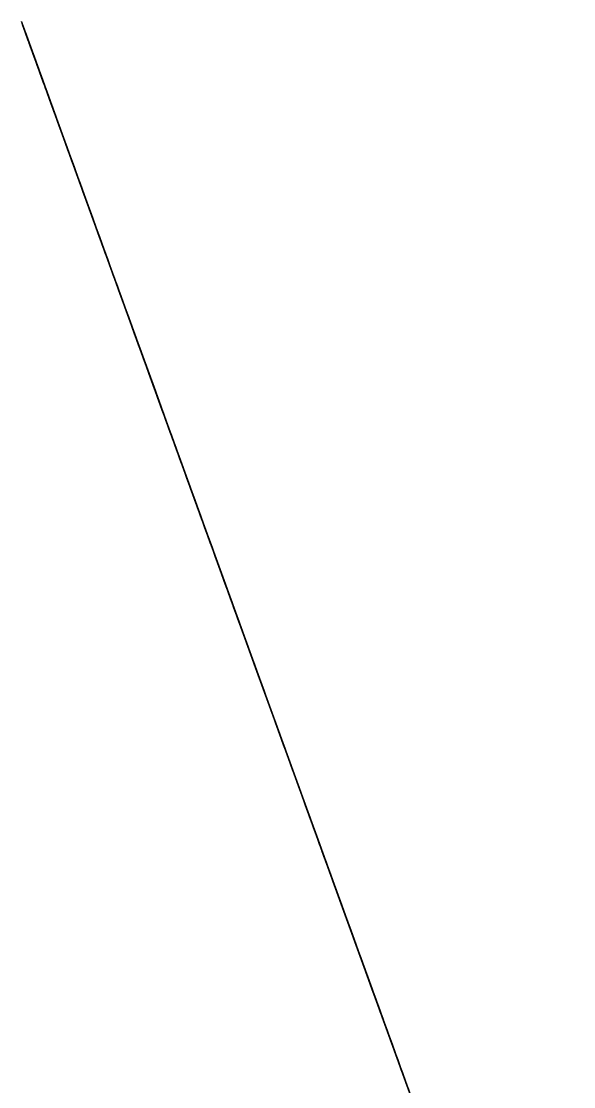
# Model space of a CAD drawing. Header units: centimetres. Extents: x -0.7 to 10.1, y 0 to 13.
# Drawn here: x 8.9632 to 9.1171, y 5.1114 to 5.4084 of the extents above; entities that cross this region are included whole.
import ezdxf

# ---------------------------------------------------------------- set-up
doc = ezdxf.new("R2010")
doc.units = ezdxf.units.CM
doc.header["$MEASUREMENT"] = 0
doc.layers.add('Phone Stand V7 v2_Sketch3', color=7, linetype='Continuous')

msp = doc.modelspace()

# ---------------------------------------------------------------- linework, layer by layer
at = {"layer": 'Phone Stand V7 v2_Sketch3'}
for p, q in [((8.96324, 5.40835, 5.47099), (8.96324, 5.40835, 5.42763)), ((8.96344, 5.4078, 6.34169), (8.96344, 5.4078, 6.33642)), ((8.96344, 5.4078, 3.56552), (8.96723, 5.39734, 3.54384)), ((8.96523, 5.40285, 3.84853), (8.96344, 5.4078, 3.84853)), ((8.96344, 5.4078, 1.85458), (8.97082, 5.38742, 1.77841)), ((8.96523, 5.40285, 1.85986), (8.96344, 5.4078, 1.85458)), ((8.96344, 5.4078, 4.42216), (8.96523, 5.40285, 4.4163)), ((8.96503, 5.4034, 5.16747), (8.97062, 5.38797, 5.12939)), ((8.96503, 5.4034, 5.80732), (8.96882, 5.39293, 5.74228)), ((8.97062, 5.38797, 5.25419), (8.96503, 5.4034, 5.16747)), ((8.96723, 5.39734, 3.54384), (8.96523, 5.40285, 3.53857)), ((8.96523, 5.40285, 3.53857), (8.96523, 5.40285, 3.53329)), ((8.96523, 5.40285, 3.53329), (8.96902, 5.39238, 3.47353)), ((8.96523, 5.40285, 1.63603), (8.97282, 5.38191, 1.63603)), ((8.96523, 5.40285, 1.53818), (8.98379, 5.35161, 1.46142)), ((8.96723, 5.39734, 1.58681), (8.96523, 5.40285, 1.53818)), ((8.96523, 5.40285, 4.4163), (8.96523, 5.40285, 4.38466)), ((8.96703, 5.39789, 4.54521), (8.96523, 5.40285, 4.53993)), ((8.96523, 5.40285, 4.53993), (8.96703, 5.39789, 4.48075)), ((8.96882, 5.39293, 5.34091), (8.96683, 5.39844, 5.33564)), ((8.96683, 5.39844, 5.32978), (8.97062, 5.38797, 5.25419)), ((8.96882, 5.39293, 5.74228), (8.96683, 5.39844, 5.69364)), ((8.96683, 5.39844, 5.69364), (8.96882, 5.39293, 5.6122)), ((8.96683, 5.39844, 5.33564), (8.96683, 5.39844, 5.32978)), ((8.96882, 5.39293, 5.6122), (8.96683, 5.39844, 5.57411)), ((8.96683, 5.39844, 5.57411), (8.97062, 5.38797, 5.54189)), ((8.96723, 5.39734, 3.41376), (8.97082, 5.38742, 3.36982)), ((8.96902, 5.39238, 3.47353), (8.96723, 5.39734, 3.41376)), ((8.98379, 5.35161, 1.58681), (8.96723, 5.39734, 1.58681)), ((8.97062, 5.38797, 2.65673), (8.96882, 5.39293, 2.60868)), ((8.97062, 5.38797, 2.76864), (8.96882, 5.39293, 2.75282)), ((8.97062, 5.38797, 6.59716), (8.97601, 5.3731, 6.59716)), ((8.97062, 5.38797, 2.67782), (8.97062, 5.38797, 2.65673)), ((8.97441, 5.3775, 2.68896), (8.97062, 5.38797, 2.67782)), ((8.97621, 5.37255, 5.52021), (8.97062, 5.38797, 5.52021)), ((8.97062, 5.38797, 5.54189), (8.9816, 5.35767, 5.54189)), ((8.97421, 5.37805, 5.91571), (8.97062, 5.38797, 5.89404)), ((8.97062, 5.38797, 5.89404), (8.97242, 5.38301, 5.86181)), ((8.97461, 5.37695, 3.71786), (8.97082, 5.38742, 3.67978)), ((8.98559, 5.34665, 3.60946), (8.97082, 5.38742, 3.60946)), ((8.97082, 5.38742, 3.36982), (8.98, 5.36208, 3.36982)), ((8.97082, 5.38742, 1.77841), (8.97082, 5.38742, 1.7456)), ((8.97242, 5.38301, 5.86181), (8.97242, 5.38301, 5.85654)), ((8.97441, 5.3775, 4.35771), (8.98539, 5.3472, 4.35243)), ((8.97621, 5.37255, 4.73271), (8.97441, 5.3775, 4.73271)), ((8.97601, 5.3731, 6.7454), (8.978, 5.36759, 6.74013)), ((8.97601, 5.3731, 6.3206), (8.98519, 5.34776, 6.32587)), ((8.98898, 5.33729, 4.72743), (8.97621, 5.37255, 4.73271)), ((8.978, 5.36759, 6.41083), (8.978, 5.36759, 6.38974)), ((8.978, 5.36759, 6.74013), (8.978, 5.36759, 6.73486)), ((8.98339, 5.35271, 2.97196), (8.9798, 5.36263, 2.97196)), ((8.98, 5.36208, 3.36982), (9.03927, 5.19846, 3.36454)), ((8.98519, 5.34776, 6.55439), (8.9816, 5.35767, 6.55439)), ((8.98519, 5.34776, 2.96669), (8.98339, 5.35271, 2.97196)), ((8.98379, 5.35161, 1.554), (8.98379, 5.35161, 1.58681)), ((8.98938, 5.33619, 1.54872), (8.98379, 5.35161, 1.554)), ((8.98519, 5.34776, 6.32587), (8.99597, 5.31801, 6.3206)), ((8.98559, 5.34665, 3.64169), (9.00235, 5.30038, 3.64169)), ((8.98579, 5.3461, 1.65829), (9.00056, 5.30534, 1.65243)), ((8.98718, 5.34225, 2.57118), (8.99257, 5.32737, 2.57646)), ((9.00056, 5.30534, 1.54872), (8.98938, 5.33619, 1.554)), ((8.98938, 5.33619, 1.554), (8.98938, 5.33619, 1.54872)), ((8.99257, 5.32737, 2.57646), (8.99257, 5.32737, 2.59814)), ((8.99277, 5.32682, 5.18329), (9.00575, 5.29101, 5.19443)), ((8.99497, 5.32076, 3.53329), (8.99676, 5.3158, 3.58193)), ((9.00235, 5.30038, 3.52743), (8.99497, 5.32076, 3.53329)), ((8.99597, 5.31801, 6.66044), (9.01772, 5.25796, 6.68212)), ((8.99597, 5.31801, 6.3206), (9.01592, 5.26292, 6.33642)), ((8.99816, 5.31195, 4.41103), (9.01093, 5.27669, 4.42216)), ((9.00056, 5.30534, 1.65243), (9.00255, 5.29983, 1.65829)), ((9.00614, 5.28991, 1.554), (9.00056, 5.30534, 1.54872)), ((9.00235, 5.30038, 3.64169), (9.01333, 5.27008, 3.66337)), ((9.00255, 5.29983, 1.65829), (9.00435, 5.29487, 1.65829)), ((9.00435, 5.29487, 1.65829), (9.01932, 5.25355, 1.64716)), ((9.00575, 5.29101, 5.19443), (9.02051, 5.25025, 5.19443)), ((9.00754, 5.28605, 5.6122), (9.04446, 5.18414, 5.59579)), ((9.01073, 5.27724, 2.89696), (9.00894, 5.2822, 2.89696)), ((9.01253, 5.27228, 2.90224), (9.01073, 5.27724, 2.89696)), ((9.01093, 5.27669, 4.42216), (9.01273, 5.27173, 4.4163)), ((9.02351, 5.24198, 2.89696), (9.01253, 5.27228, 2.90224)), ((9.01273, 5.27173, 4.4163), (9.01453, 5.26677, 4.4163)), ((9.03828, 5.20122, 4.6788), (9.01273, 5.27173, 4.66825)), ((9.01333, 5.27008, 3.66337), (9.02271, 5.24419, 3.66337)), ((9.04307, 5.18799, 3.92997), (9.01333, 5.27008, 3.91357)), ((9.01453, 5.26677, 4.4163), (9.0255, 5.23647, 4.43271)), ((9.01592, 5.26292, 6.33642), (9.01772, 5.25796, 6.33642)), ((9.01772, 5.25796, 6.33642), (9.03768, 5.20287, 6.31532)), ((9.01932, 5.25355, 1.64716), (9.04147, 5.1924, 1.64716)), ((9.02051, 5.25025, 5.19443), (9.03528, 5.20948, 5.18329)), ((9.0285, 5.22821, 1.53232), (9.02111, 5.24859, 1.52704)), ((9.03029, 5.22325, 6.86259), (9.02131, 5.24804, 6.86259)), ((9.04267, 5.1891, 5.43876), (9.02231, 5.24529, 5.46571)), ((9.02271, 5.24419, 3.66337), (9.04486, 5.18304, 3.6581)), ((9.03588, 5.20783, 1.90907), (9.02291, 5.24363, 1.9038)), ((9.03628, 5.20672, 2.89696), (9.02351, 5.24198, 2.89696)), ((9.0263, 5.23427, 3.46239), (9.02451, 5.23923, 3.45712)), ((9.0255, 5.23647, 4.43271), (9.03089, 5.2216, 4.42743)), ((9.03189, 5.21884, 3.46239), (9.0263, 5.23427, 3.46239)), ((9.03588, 5.20783, 1.51591), (9.0285, 5.22821, 1.53232)), ((9.03209, 5.21829, 6.87841), (9.03029, 5.22325, 6.86259)), ((9.03069, 5.22215, 2.64032), (9.03448, 5.21168, 2.64032)), ((9.03089, 5.2216, 4.42743), (9.03648, 5.20617, 4.43271)), ((9.05045, 5.16761, 3.41904), (9.03189, 5.21884, 3.46239)), ((9.05025, 5.16816, 6.86259), (9.03209, 5.21829, 6.87841)), ((9.03448, 5.21168, 2.64032), (9.05624, 5.15163, 2.63505)), ((9.03528, 5.20948, 5.18329), (9.04626, 5.17918, 5.18329)), ((9.04706, 5.17698, 1.89853), (9.03588, 5.20783, 1.90907)), ((9.03808, 5.20177, 2.90224), (9.03628, 5.20672, 2.89696)), ((9.03768, 5.20287, 6.31532), (9.04307, 5.18799, 6.31532)), ((9.04346, 5.18689, 2.88642), (9.03808, 5.20177, 2.90224)), ((9.04925, 5.17092, 4.66825), (9.03828, 5.20122, 4.6788)), ((9.06103, 5.13841, 6.37392), (9.04307, 5.18799, 6.37392)), ((9.0726, 5.10646, 3.91357), (9.04307, 5.18799, 3.92997)), ((9.04526, 5.18193, 2.88642), (9.04346, 5.18689, 2.88642)), ((9.04446, 5.18414, 5.59579), (9.05923, 5.14337, 5.59579)), ((9.04486, 5.18304, 3.6581), (9.07081, 5.11142, 3.66923)), ((9.04486, 5.18304, 3.52216), (9.04486, 5.18304, 3.50048)), ((9.04486, 5.18304, 3.50048), (9.05604, 5.15218, 3.50048)), ((9.04666, 5.17808, 3.52743), (9.04486, 5.18304, 3.52216)), ((9.05265, 5.16155, 2.90224), (9.04526, 5.18193, 2.88642)), ((9.08557, 5.07065, 3.55497), (9.04666, 5.17808, 3.52743)), ((9.05265, 5.16155, 1.90907), (9.04706, 5.17698, 1.89853)), ((9.07839, 5.09048, 4.68993), (9.04925, 5.17092, 4.66825)), ((9.074, 5.1026, 5.87821), (9.05005, 5.16871, 5.86708)), ((9.06841, 5.11803, 6.88896), (9.05025, 5.16816, 6.86259)), ((9.05624, 5.15163, 2.63505), (9.05624, 5.15163, 2.64032)), ((9.05823, 5.14613, 1.66884), (9.06203, 5.13566, 1.66884)), ((9.05923, 5.14337, 5.59579), (9.06861, 5.11748, 5.59052)), ((9.06103, 5.13841, 6.34755), (9.06103, 5.13841, 6.37392)), ((9.06203, 5.13566, 1.66884), (9.08797, 5.06404, 1.63603)), ((9.07879, 5.08938, 1.52704), (9.06382, 5.1307, 1.53232)), ((9.06562, 5.12574, 4.40575), (9.07839, 5.09048, 4.41103)), ((9.08817, 5.06349, 6.84618), (9.06841, 5.11803, 6.88896)), ((9.06861, 5.11748, 5.59052), (9.08138, 5.08222, 5.6122)), ((9.07081, 5.11142, 3.66923), (9.10054, 5.02933, 3.63114))]:
    msp.add_line(p, q, dxfattribs=at)
for points, knots in [([(8.97062, 5.38797, 5.52021), (8.96849, 5.39387, 5.51527), (8.96322, 5.4084, 5.50311), (8.96323, 5.40837, 5.48296), (8.96324, 5.40835, 5.47099)], [0, 0, 0, 0, 0.02289141, 0.05643752, 0.05643752, 0.05643752, 0.05643752]), ([(8.96324, 5.40835, 5.42763), (8.96441, 5.40512, 5.41921), (8.96825, 5.39453, 5.39168), (8.96859, 5.39358, 5.36171), (8.96882, 5.39293, 5.34091)], [0, 0, 0, 0, 0.02715772, 0.08879053, 0.08879053, 0.08879053, 0.08879053]), ([(8.96344, 5.4078, 6.64989), (8.96403, 5.40616, 6.63582), (8.96487, 5.40385, 6.61593), (8.96932, 5.39156, 6.6014), (8.97062, 5.38797, 6.59716)], [0, 0, 0, 0, 0.04093285, 0.05781608, 0.05781608, 0.05781608, 0.05781608]), ([(8.978, 5.36759, 6.73486), (8.97688, 5.3707, 6.72502), (8.97342, 5.38025, 6.69478), (8.96746, 5.3967, 6.66798), (8.96344, 5.4078, 6.64989)], [0, 0, 0, 0, 0.03104987, 0.09542337, 0.09542337, 0.09542337, 0.09542337]), ([(8.978, 5.36759, 6.38974), (8.97442, 5.37748, 6.38692), (8.96625, 5.40004, 6.38048), (8.96445, 5.40501, 6.35564), (8.96344, 5.4078, 6.34169)], [0, 0, 0, 0, 0.03044797, 0.06940209, 0.06940209, 0.06940209, 0.06940209]), ([(8.96344, 5.4078, 6.33642), (8.96687, 5.39831, 6.33577), (8.97189, 5.38447, 6.33482), (8.97502, 5.37582, 6.324), (8.97601, 5.3731, 6.3206)], [0, 0, 0, 0, 0.02845946, 0.04151056, 0.04151056, 0.04151056, 0.04151056]), ([(8.96344, 5.4078, 3.84853), (8.9662, 5.40018, 3.82741), (8.97172, 5.38494, 3.78518), (8.97365, 5.37962, 3.7403), (8.97461, 5.37695, 3.71786)], [0, 0, 0, 0, 0.0675852, 0.135159, 0.135159, 0.135159, 0.135159]), ([(8.97082, 5.38742, 3.60946), (8.9695, 5.39105, 3.60598), (8.96521, 5.40291, 3.59462), (8.96416, 5.4058, 3.57744), (8.96344, 5.4078, 3.56552)], [0, 0, 0, 0, 0.01533127, 0.05007309, 0.05007309, 0.05007309, 0.05007309]), ([(8.96344, 5.4078, 2.89169), (8.96427, 5.4055, 2.86059), (8.9654, 5.40239, 2.81879), (8.96956, 5.39091, 2.77886), (8.97062, 5.38797, 2.76864)], [0, 0, 0, 0, 0.0931021, 0.1250948, 0.1250948, 0.1250948, 0.1250948]), ([(8.9798, 5.36263, 2.97196), (8.97506, 5.37571, 2.9592), (8.96682, 5.39846, 2.937), (8.96445, 5.40501, 2.90521), (8.96344, 5.4078, 2.89169)], [0, 0, 0, 0, 0.0549277, 0.09556201, 0.09556201, 0.09556201, 0.09556201]), ([(8.96703, 5.39789, 4.48075), (8.96713, 5.3976, 4.46567), (8.96727, 5.39721, 4.44512), (8.96424, 5.40558, 4.42699), (8.96344, 5.4078, 4.42216)], [0, 0, 0, 0, 0.0441363, 0.06014001, 0.06014001, 0.06014001, 0.06014001]), ([(8.98559, 5.34665, 3.98974), (8.97977, 5.36271, 3.9792), (8.96305, 5.40887, 3.94891), (8.96437, 5.40522, 3.88815), (8.96523, 5.40285, 3.84853)], [0, 0, 0, 0, 0.057057, 0.164014, 0.164014, 0.164014, 0.164014]), ([(8.97242, 5.38301, 5.85654), (8.97028, 5.38891, 5.8479), (8.96659, 5.3991, 5.83298), (8.96549, 5.40212, 5.81492), (8.96503, 5.4034, 5.80732)], [0, 0, 0, 0, 0.03147779, 0.05439364, 0.05439364, 0.05439364, 0.05439364]), ([(8.97082, 5.38742, 1.7456), (8.96919, 5.39191, 1.72651), (8.96612, 5.40039, 1.6905), (8.96552, 5.40206, 1.65344), (8.96523, 5.40285, 1.63603)], [0, 0, 0, 0, 0.0588684, 0.1110319, 0.1110319, 0.1110319, 0.1110319]), ([(8.9784, 5.36649, 1.9747), (8.97554, 5.3744, 1.96549), (8.96583, 5.40119, 1.93431), (8.96548, 5.40216, 1.89063), (8.96523, 5.40285, 1.85986)], [0, 0, 0, 0, 0.0366948, 0.1242686, 0.1242686, 0.1242686, 0.1242686]), ([(8.96523, 5.40285, 4.38466), (8.96696, 5.39809, 4.38284), (8.97133, 5.38601, 4.3782), (8.97325, 5.38071, 4.36544), (8.97441, 5.3775, 4.35771)], [0, 0, 0, 0, 0.01559349, 0.0395688, 0.0395688, 0.0395688, 0.0395688]), ([(8.96703, 5.39789, 6.53329), (8.96813, 5.39484, 6.50524), (8.96981, 5.39022, 6.46267), (8.97592, 5.37334, 6.42401), (8.978, 5.36759, 6.41083)], [0, 0, 0, 0, 0.0838927, 0.1272862, 0.1272862, 0.1272862, 0.1272862]), ([(8.9816, 5.35767, 6.55439), (8.97746, 5.3691, 6.5549), (8.97089, 5.38723, 6.55572), (8.96807, 5.39501, 6.53935), (8.96703, 5.39789, 6.53329)], [0, 0, 0, 0, 0.03251061, 0.05160591, 0.05160591, 0.05160591, 0.05160591]), ([(8.97441, 5.3775, 4.73271), (8.97269, 5.38226, 4.70396), (8.96897, 5.39252, 4.6419), (8.96771, 5.39601, 4.57898), (8.96703, 5.39789, 4.54521)], [0, 0, 0, 0, 0.0874929, 0.1888877, 0.1888877, 0.1888877, 0.1888877]), ([(8.96882, 5.39293, 2.60868), (8.9704, 5.38859, 2.59776), (8.97377, 5.37927, 2.57433), (8.98252, 5.35513, 2.57228), (8.98718, 5.34225, 2.57118)], [0, 0, 0, 0, 0.03301184, 0.07081393, 0.07081393, 0.07081393, 0.07081393]), ([(8.96882, 5.39293, 2.75282), (8.97045, 5.38843, 2.7426), (8.97368, 5.37952, 2.72234), (8.97417, 5.37817, 2.70001), (8.97441, 5.3775, 2.68896)], [0, 0, 0, 0, 0.03353953, 0.06646223, 0.06646223, 0.06646223, 0.06646223]), ([(8.97062, 5.38797, 5.12939), (8.97707, 5.37017, 5.13088), (8.98907, 5.33703, 5.13366), (8.9916, 5.33005, 5.16759), (8.99277, 5.32682, 5.18329)], [0, 0, 0, 0, 0.0506067, 0.09418355, 0.09418355, 0.09418355, 0.09418355]), ([(8.97082, 5.38742, 3.67978), (8.97198, 5.38422, 3.67463), (8.97566, 5.37406, 3.65826), (8.98155, 5.3578, 3.64843), (8.98559, 5.34665, 3.64169)], [0, 0, 0, 0, 0.01834091, 0.05834083, 0.05834083, 0.05834083, 0.05834083]), ([(8.97282, 5.38191, 1.63603), (8.97515, 5.37547, 1.64239), (8.97894, 5.36501, 1.65274), (8.98388, 5.35136, 1.65675), (8.98579, 5.3461, 1.65829)], [0, 0, 0, 0, 0.02748151, 0.04466774, 0.04466774, 0.04466774, 0.04466774]), ([(9.01872, 5.2552, 5.85068), (9.01102, 5.27644, 5.85984), (8.99562, 5.31896, 5.87817), (8.98135, 5.35835, 5.90319), (8.97421, 5.37805, 5.91571)], [0, 0, 0, 0, 0.0730148, 0.1461471, 0.1461471, 0.1461471, 0.1461471]), ([(8.97601, 5.3731, 6.59716), (8.98035, 5.36113, 6.60118), (8.99075, 5.33241, 6.61081), (8.99404, 5.32331, 6.64216), (8.99597, 5.31801, 6.66044)], [0, 0, 0, 0, 0.03801826, 0.09121286, 0.09121286, 0.09121286, 0.09121286]), ([(9.02131, 5.24804, 6.86259), (9.01052, 5.27782, 6.84318), (8.99301, 5.32616, 6.81168), (8.98073, 5.36008, 6.76379), (8.97601, 5.3731, 6.7454)], [0, 0, 0, 0, 0.1100566, 0.1786077, 0.1786077, 0.1786077, 0.1786077]), ([(9.00395, 5.29597, 5.43876), (8.99909, 5.30938, 5.44449), (8.98624, 5.34485, 5.45965), (8.98006, 5.36192, 5.49699), (8.97621, 5.37255, 5.52021)], [0, 0, 0, 0, 0.0448754, 0.118698, 0.118698, 0.118698, 0.118698]), ([(8.98579, 5.3461, 1.94716), (8.98543, 5.3471, 1.95334), (8.98467, 5.3492, 1.96632), (8.98056, 5.36054, 1.97182), (8.9784, 5.36649, 1.9747)], [0, 0, 0, 0, 0.01769614, 0.03715718, 0.03715718, 0.03715718, 0.03715718]), ([(8.9816, 5.35767, 5.54189), (8.9859, 5.34578, 5.56015), (8.99283, 5.32667, 5.58953), (9.0035, 5.2972, 5.60598), (9.00754, 5.28605, 5.6122)], [0, 0, 0, 0, 0.0652709, 0.1049636, 0.1049636, 0.1049636, 0.1049636]), ([(8.98379, 5.35161, 1.46142), (8.98585, 5.34593, 1.43862), (8.99088, 5.33204, 1.38292), (9.00638, 5.28927, 1.34644), (9.01552, 5.26402, 1.32489)], [0, 0, 0, 0, 0.0692216, 0.169078, 0.169078, 0.169078, 0.169078]), ([(9.00495, 5.29322, 6.45361), (9.00117, 5.30365, 6.47733), (8.99554, 5.31918, 6.51263), (8.98774, 5.3407, 6.54408), (8.98519, 5.34776, 6.55439)], [0, 0, 0, 0, 0.0782952, 0.1164928, 0.1164928, 0.1164928, 0.1164928]), ([(9.00894, 5.2822, 2.89696), (9.00201, 5.30132, 2.89987), (8.98816, 5.33956, 2.90568), (8.98618, 5.34502, 2.94635), (8.98519, 5.34776, 2.96669)], [0, 0, 0, 0, 0.0551236, 0.1102474, 0.1102474, 0.1102474, 0.1102474]), ([(8.98539, 5.3472, 4.35243), (8.98544, 5.34707, 4.36935), (8.98552, 5.34683, 4.3982), (8.99446, 5.32216, 4.40727), (8.99816, 5.31195, 4.41103)], [0, 0, 0, 0, 0.04493419, 0.07664528, 0.07664528, 0.07664528, 0.07664528]), ([(8.99676, 5.3158, 3.58193), (8.99597, 5.318, 3.58996), (8.99434, 5.32249, 3.60635), (8.98854, 5.33849, 3.60841), (8.98559, 5.34665, 3.60946)], [0, 0, 0, 0, 0.02293069, 0.04679689, 0.04679689, 0.04679689, 0.04679689]), ([(9.01333, 5.27008, 3.91357), (9.00738, 5.28651, 3.92372), (8.99612, 5.31759, 3.94291), (8.98896, 5.33735, 3.97474), (8.98559, 5.34665, 3.98974)], [0, 0, 0, 0, 0.0596911, 0.1128681, 0.1128681, 0.1128681, 0.1128681]), ([(9.02291, 5.24363, 1.9038), (9.01275, 5.27166, 1.90445), (8.99793, 5.31258, 1.90539), (8.9887, 5.33807, 1.93716), (8.98579, 5.3461, 1.94716)], [0, 0, 0, 0, 0.0833685, 0.1216937, 0.1216937, 0.1216937, 0.1216937]), ([(9.01273, 5.27173, 4.66825), (9.00824, 5.28411, 4.672), (8.9975, 5.31377, 4.68097), (8.99212, 5.32863, 4.71033), (8.98898, 5.33729, 4.72743)], [0, 0, 0, 0, 0.03963258, 0.09491658, 0.09491658, 0.09491658, 0.09491658]), ([(8.99257, 5.32737, 2.59814), (8.99549, 5.31933, 2.61015), (9.00423, 5.29518, 2.64621), (9.02011, 5.25137, 2.64268), (9.03069, 5.22215, 2.64032)], [0, 0, 0, 0, 0.0422369, 0.1268324, 0.1268324, 0.1268324, 0.1268324]), ([(9.02451, 5.23923, 3.45712), (9.01815, 5.25677, 3.46676), (9.00766, 5.28573, 3.48267), (9.00385, 5.29624, 3.51478), (9.00235, 5.30038, 3.52743)], [0, 0, 0, 0, 0.05995718, 0.09895757, 0.09895757, 0.09895757, 0.09895757]), ([(9.02231, 5.24529, 5.46571), (9.01894, 5.25459, 5.45799), (9.0134, 5.26988, 5.4453), (9.00661, 5.28863, 5.4406), (9.00395, 5.29597, 5.43876)], [0, 0, 0, 0, 0.03705443, 0.06087878, 0.06087878, 0.06087878, 0.06087878]), ([(9.04307, 5.18799, 6.37392), (9.03382, 5.21351, 6.39), (9.02033, 5.25076, 6.41348), (9.00863, 5.28305, 6.444), (9.00495, 5.29322, 6.45361)], [0, 0, 0, 0, 0.0943005, 0.1376285, 0.1376285, 0.1376285, 0.1376285]), ([(9.02111, 5.24859, 1.52704), (9.01991, 5.2519, 1.53086), (9.01586, 5.26308, 1.54374), (9.01016, 5.27883, 1.54976), (9.00614, 5.28991, 1.554)], [0, 0, 0, 0, 0.01543385, 0.0521208, 0.0521208, 0.0521208, 0.0521208]), ([(9.01552, 5.26402, 1.32489), (9.02533, 5.23695, 1.31966), (9.04002, 5.19641, 1.31181), (9.04815, 5.17397, 1.27677), (9.05085, 5.16651, 1.26513)], [0, 0, 0, 0, 0.0826126, 0.1237467, 0.1237467, 0.1237467, 0.1237467]), ([(9.01772, 5.25796, 6.68212), (9.0254, 5.23676, 6.67452), (9.03743, 5.20354, 6.66261), (9.04289, 5.18849, 6.63005), (9.04486, 5.18304, 6.61825)], [0, 0, 0, 0, 0.0674199, 0.1056815, 0.1056815, 0.1056815, 0.1056815]), ([(9.04087, 5.19405, 5.88349), (9.03475, 5.21094, 5.88138), (9.02567, 5.236, 5.87824), (9.02043, 5.25048, 5.85745), (9.01872, 5.2552, 5.85068)], [0, 0, 0, 0, 0.05084775, 0.07544538, 0.07544538, 0.07544538, 0.07544538]), ([(9.06382, 5.1307, 1.53232), (9.06069, 5.13933, 1.52849), (9.05182, 5.16384, 1.51764), (9.04215, 5.19053, 1.51659), (9.03588, 5.20783, 1.51591)], [0, 0, 0, 0, 0.02966083, 0.08420815, 0.08420815, 0.08420815, 0.08420815]), ([(9.03648, 5.20617, 4.43271), (9.04444, 5.18421, 4.43476), (9.05603, 5.15222, 4.43775), (9.06333, 5.13206, 4.41339), (9.06562, 5.12574, 4.40575)], [0, 0, 0, 0, 0.06451302, 0.09394138, 0.09394138, 0.09394138, 0.09394138]), ([(9.03927, 5.19846, 3.36454), (9.04222, 5.19033, 3.37238), (9.04783, 5.17485, 3.3873), (9.04961, 5.16994, 3.40882), (9.05045, 5.16761, 3.41904)], [0, 0, 0, 0, 0.03412327, 0.06492842, 0.06492842, 0.06492842, 0.06492842]), ([(9.05005, 5.16871, 5.86708), (9.04939, 5.17054, 5.87091), (9.04759, 5.1755, 5.88133), (9.04347, 5.18686, 5.88265), (9.04087, 5.19405, 5.88349)], [0, 0, 0, 0, 0.01226977, 0.03340005, 0.03340005, 0.03340005, 0.03340005]), ([(9.04147, 5.1924, 1.64716), (9.04441, 5.18428, 1.65343), (9.04949, 5.17026, 1.66426), (9.05564, 5.15328, 1.66748), (9.05823, 5.14613, 1.66884)], [0, 0, 0, 0, 0.03147774, 0.05439345, 0.05439345, 0.05439345, 0.05439345]), ([(9.09436, 5.04641, 5.49267), (9.08808, 5.06374, 5.47703), (9.07336, 5.10436, 5.44038), (9.05385, 5.15822, 5.43935), (9.04267, 5.1891, 5.43876)], [0, 0, 0, 0, 0.0705867, 0.1654454, 0.1654454, 0.1654454, 0.1654454]), ([(9.04307, 5.18799, 6.31532), (9.04613, 5.17953, 6.3173), (9.0533, 5.15974, 6.32192), (9.05821, 5.14618, 6.33822), (9.06103, 5.13841, 6.34755)], [0, 0, 0, 0, 0.0270108, 0.06321377, 0.06321377, 0.06321377, 0.06321377]), ([(9.04486, 5.18304, 6.61825), (9.04706, 5.17696, 6.60842), (9.05461, 5.15613, 6.57468), (9.05731, 5.14866, 6.53468), (9.05923, 5.14337, 6.50634)], [0, 0, 0, 0, 0.0350955, 0.1204315, 0.1204315, 0.1204315, 0.1204315]), ([(9.04626, 5.17918, 5.18329), (9.05118, 5.1656, 5.18418), (9.06189, 5.13602, 5.1861), (9.07221, 5.10755, 5.19492), (9.07779, 5.09214, 5.1997)], [0, 0, 0, 0, 0.04326125, 0.09427908, 0.09427908, 0.09427908, 0.09427908]), ([(9.05085, 5.16651, 1.26513), (9.05636, 5.15128, 1.26398), (9.06476, 5.12811, 1.26224), (9.07238, 5.10707, 1.25217), (9.075, 5.09985, 1.24872)], [0, 0, 0, 0, 0.04812378, 0.07323083, 0.07323083, 0.07323083, 0.07323083]), ([(9.09456, 5.04586, 2.88642), (9.0871, 5.06644, 2.88693), (9.07294, 5.10554, 2.88789), (9.05917, 5.14354, 2.89763), (9.05265, 5.16155, 2.90224)], [0, 0, 0, 0, 0.0654516, 0.1243735, 0.1243735, 0.1243735, 0.1243735]), ([(9.09915, 5.03319, 1.93661), (9.0947, 5.04547, 1.93216), (9.07966, 5.08697, 1.91712), (9.06381, 5.13074, 1.9124), (9.05265, 5.16155, 1.90907)], [0, 0, 0, 0, 0.0413247, 0.1396089, 0.1396089, 0.1396089, 0.1396089]), ([(9.05604, 5.15218, 3.50048), (9.0611, 5.13822, 3.49538), (9.08071, 5.08408, 3.47562), (9.10161, 5.0264, 3.47442), (9.11711, 4.98361, 3.47353)], [0, 0, 0, 0, 0.0469784, 0.1820675, 0.1820675, 0.1820675, 0.1820675]), ([(9.05624, 5.15163, 2.64032), (9.05985, 5.14167, 2.6354), (9.06904, 5.11628, 2.62286), (9.0792, 5.08824, 2.6206), (9.08538, 5.0712, 2.61923)], [0, 0, 0, 0, 0.03481876, 0.08872274, 0.08872274, 0.08872274, 0.08872274]), ([(9.05923, 5.14337, 6.50634), (9.06648, 5.12336, 6.48351), (9.07826, 5.09083, 6.44637), (9.08282, 5.07825, 6.39787), (9.08458, 5.07341, 6.37919)], [0, 0, 0, 0, 0.0917336, 0.1491753, 0.1491753, 0.1491753, 0.1491753])]:
    msp.add_open_spline(points, degree=3, knots=knots, dxfattribs=at)

doc.saveas('drawing.dxf')
